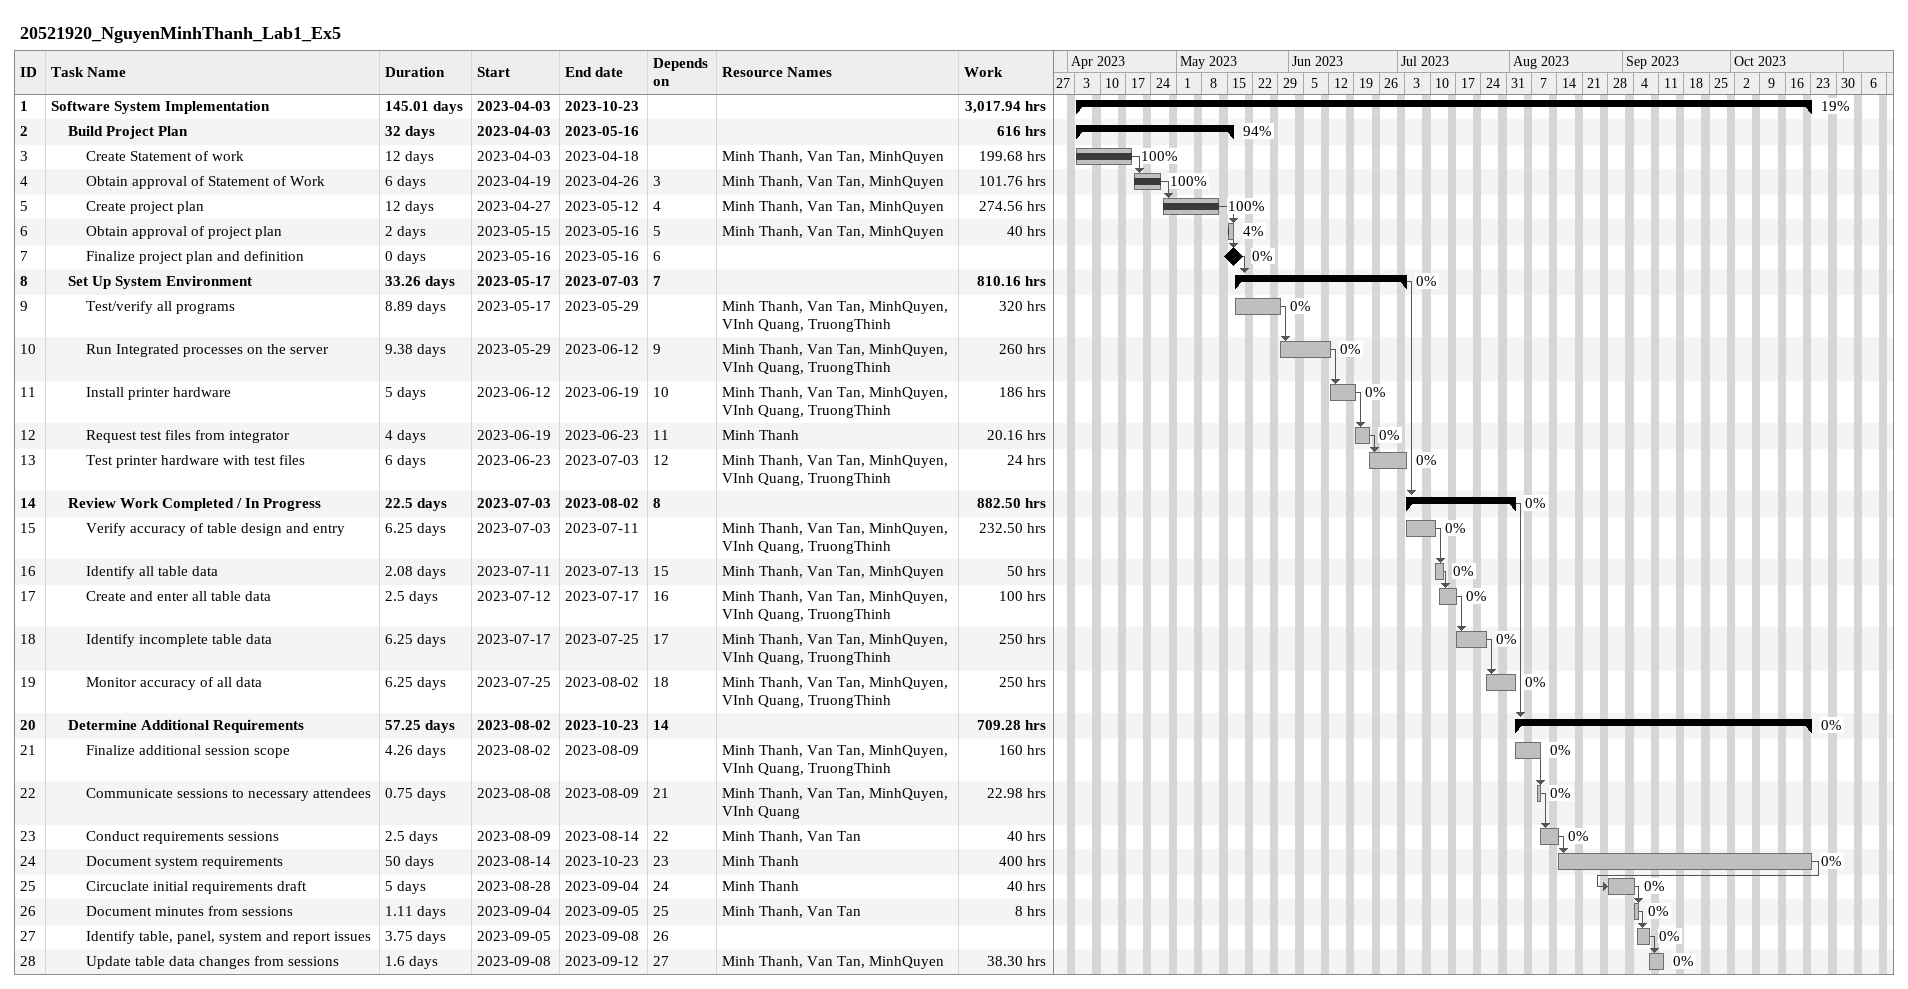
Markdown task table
20521920_NguyenMinhThanh_Lab1_Ex5

| ID | Level | Task | Duration | Start | Finish | Predecessors | Resources | % complete | Work (h) |
|---|---|---|---|---|---|---|---|---|---|
| 1 | 1 | **Software System Implementation** | 145.01d | 2023-04-03 | 2023-10-23 |  |  | 19 | 3017.94 |
| 2 | 2 | **Build Project Plan** | 32d | 2023-04-03 | 2023-05-16 |  |  | 94 | 616 |
| 3 | 3 | Create Statement of work | 12d | 2023-04-03 | 2023-04-18 |  | Minh Thanh, Van Tan, MinhQuyen | 100 | 199.68 |
| 4 | 3 | Obtain approval of Statement of Work | 6d | 2023-04-19 | 2023-04-26 | 3 | Minh Thanh, Van Tan, MinhQuyen | 100 | 101.76 |
| 5 | 3 | Create project plan | 12d | 2023-04-27 | 2023-05-12 | 4 | Minh Thanh, Van Tan, MinhQuyen | 100 | 274.56 |
| 6 | 3 | Obtain approval of project plan | 2d | 2023-05-15 | 2023-05-16 | 5 | Minh Thanh, Van Tan, MinhQuyen | 4 | 40 |
| 7 | 3 | Finalize project plan and definition | 0d | 2023-05-16 | 2023-05-16 | 6 |  | 0 |  |
| 8 | 2 | **Set Up System Environment** | 33.26d | 2023-05-17 | 2023-07-03 | 7 |  | 0 | 810.16 |
| 9 | 3 | Test/verify all programs | 8.89d | 2023-05-17 | 2023-05-29 |  | Minh Thanh, Van Tan, MinhQuyen, VInh Quang, TruongThinh | 0 | 320 |
| 10 | 3 | Run Integrated processes on the server | 9.38d | 2023-05-29 | 2023-06-12 | 9 | Minh Thanh, Van Tan, MinhQuyen, VInh Quang, TruongThinh | 0 | 260 |
| 11 | 3 | Install printer hardware | 5d | 2023-06-12 | 2023-06-19 | 10 | Minh Thanh, Van Tan, MinhQuyen, VInh Quang, TruongThinh | 0 | 186 |
| 12 | 3 | Request test files from integrator | 4d | 2023-06-19 | 2023-06-23 | 11 | Minh Thanh | 0 | 20.16 |
| 13 | 3 | Test printer hardware with test files | 6d | 2023-06-23 | 2023-07-03 | 12 | Minh Thanh, Van Tan, MinhQuyen, VInh Quang, TruongThinh | 0 | 24 |
| 14 | 2 | **Review Work Completed / In Progress** | 22.5d | 2023-07-03 | 2023-08-02 | 8 |  | 0 | 882.50 |
| 15 | 3 | Verify accuracy of table design and entry | 6.25d | 2023-07-03 | 2023-07-11 |  | Minh Thanh, Van Tan, MinhQuyen, VInh Quang, TruongThinh | 0 | 232.50 |
| 16 | 3 | Identify all table data | 2.08d | 2023-07-11 | 2023-07-13 | 15 | Minh Thanh, Van Tan, MinhQuyen | 0 | 50 |
| 17 | 3 | Create and enter all table data | 2.5d | 2023-07-12 | 2023-07-17 | 16 | Minh Thanh, Van Tan, MinhQuyen, VInh Quang, TruongThinh | 0 | 100 |
| 18 | 3 | Identify incomplete table data | 6.25d | 2023-07-17 | 2023-07-25 | 17 | Minh Thanh, Van Tan, MinhQuyen, VInh Quang, TruongThinh | 0 | 250 |
| 19 | 3 | Monitor accuracy of all data | 6.25d | 2023-07-25 | 2023-08-02 | 18 | Minh Thanh, Van Tan, MinhQuyen, VInh Quang, TruongThinh | 0 | 250 |
| 20 | 2 | **Determine Additional Requirements** | 57.25d | 2023-08-02 | 2023-10-23 | 14 |  | 0 | 709.28 |
| 21 | 3 | Finalize additional session scope | 4.26d | 2023-08-02 | 2023-08-09 |  | Minh Thanh, Van Tan, MinhQuyen, VInh Quang, TruongThinh | 0 | 160 |
| 22 | 3 | Communicate sessions to necessary attendees | 0.75d | 2023-08-08 | 2023-08-09 | 21 | Minh Thanh, Van Tan, MinhQuyen, VInh Quang | 0 | 22.98 |
| 23 | 3 | Conduct requirements sessions | 2.5d | 2023-08-09 | 2023-08-14 | 22 | Minh Thanh, Van Tan | 0 | 40 |
| 24 | 3 | Document system requirements | 50d | 2023-08-14 | 2023-10-23 | 23 | Minh Thanh | 0 | 400 |
| 25 | 3 | Circuclate initial requirements draft | 5d | 2023-08-28 | 2023-09-04 | 24 | Minh Thanh | 0 | 40 |
| 26 | 3 | Document minutes from sessions | 1.11d | 2023-09-04 | 2023-09-05 | 25 | Minh Thanh, Van Tan | 0 | 8 |
| 27 | 3 | Identify table, panel, system and report issues | 3.75d | 2023-09-05 | 2023-09-08 | 26 |  | 0 |  |
| 28 | 3 | Update table data changes from sessions | 1.6d | 2023-09-08 | 2023-09-12 | 27 | Minh Thanh, Van Tan, MinhQuyen | 0 | 38.30 |
